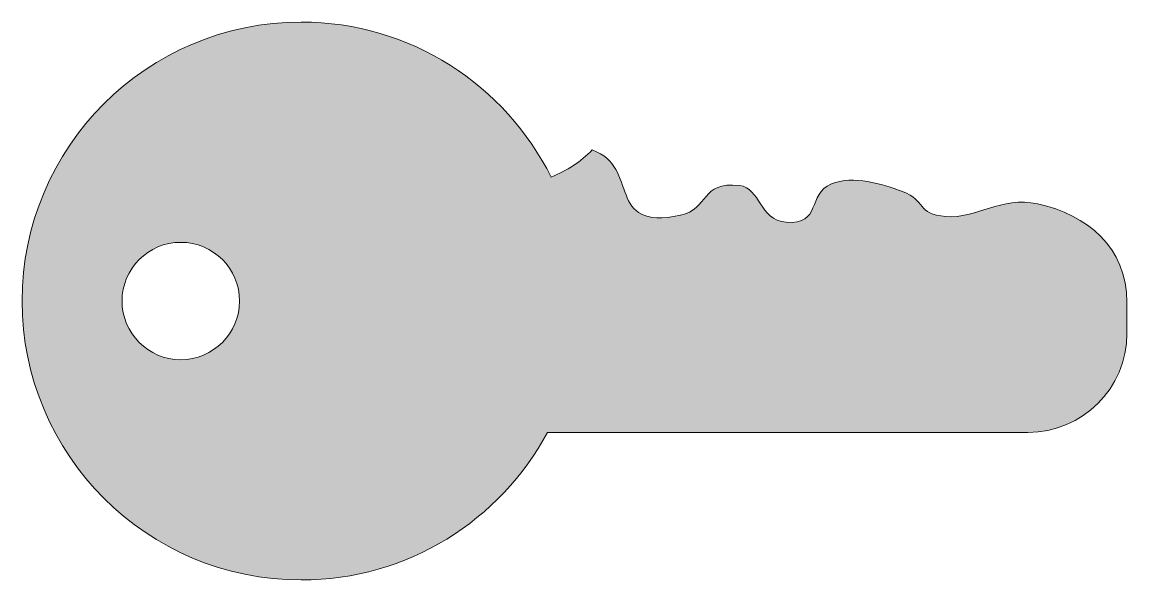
# Model space of a CAD drawing. Header units: inches. Extents: x 0 to 102, y 0 to 51.
import ezdxf

# ---------------------------------------------------------------- set-up
doc = ezdxf.new("R2010")
doc.units = ezdxf.units.IN
doc.header["$MEASUREMENT"] = 0
doc.layers.add('Layer 1', color=7, linetype='Continuous')

msp = doc.modelspace()

# ---------------------------------------------------------------- hatches: boundary and pattern name
at = {"layer": 'Layer 1', "true_color": 0xcce561}
h = msp.add_hatch(color=53, dxfattribs=at)
h.dxf.hatch_style = 2
edge = h.paths.add_edge_path()
edge.add_spline(control_points=[(25.67, 0), (35.47, 0), (43.99, 5.5), (48.31, 13.58), (48.31, 13.58), (92.5, 13.58), (92.5, 13.58), (97.53, 13.58), (101.6, 17.65), (101.6, 22.67), (101.6, 22.67), (101.6, 25.56), (101.6, 25.56), (101.6, 30.6), (97.94, 33.62), (93.39, 34.61), (90.03, 35.34), (87.74, 33.21), (84.96, 33.44), (82.17, 33.68), (83.21, 34.93), (80.96, 35.75), (79.04, 36.45), (76.47, 37.28), (74.42, 36.44), (72.18, 35.52), (73.54, 32.66), (70.26, 32.92), (67.76, 33.12), (67.92, 36.07), (65.96, 36.3), (62.38, 36.73), (63.17, 34.12), (60.54, 33.56), (53.53, 32.09), (56.92, 38.02), (52.42, 39.57), (51.4, 38.48), (50.1, 37.68), (48.65, 37.07), (44.44, 45.52), (35.75, 51.34), (25.67, 51.34), (11.49, 51.34), (0, 39.85), (0, 25.67), (0, 11.49), (11.49, 0), (25.67, 0)], knot_values=[0, 0, 0, 0, 1, 1, 1, 2, 2, 2, 3, 3, 3, 4, 4, 4, 5, 5, 5, 6, 6, 6, 7, 7, 7, 8, 8, 8, 9, 9, 9, 10, 10, 10, 11, 11, 11, 12, 12, 12, 13, 13, 13, 14, 14, 14, 15, 15, 15, 16, 16, 16, 16], degree=3, periodic=1)
edge = h.paths.add_edge_path()
edge.add_spline(control_points=[(14.59, 31.07), (17.58, 31.07), (20, 28.66), (20, 25.67), (20, 22.69), (17.58, 20.27), (14.59, 20.27), (11.61, 20.27), (9.19, 22.69), (9.19, 25.67), (9.19, 28.66), (11.61, 31.07), (14.59, 31.07)], knot_values=[0, 0, 0, 0, 1, 1, 1, 2, 2, 2, 3, 3, 3, 4, 4, 4, 4], degree=3, periodic=1)

# ---------------------------------------------------------------- linework, layer by layer
at = {"layer": 'Layer 1', "lineweight": 0}
for points, knots in [([(25.67, 0), (35.47, 0), (43.99, 5.5), (48.31, 13.58), (48.31, 13.58), (92.5, 13.58), (92.5, 13.58), (97.53, 13.58), (101.6, 17.65), (101.6, 22.67), (101.6, 22.67), (101.6, 25.56), (101.6, 25.56), (101.6, 30.6), (97.94, 33.62), (93.39, 34.61), (90.03, 35.34), (87.74, 33.21), (84.96, 33.44), (82.17, 33.68), (83.21, 34.93), (80.96, 35.75), (79.04, 36.45), (76.47, 37.28), (74.42, 36.44), (72.18, 35.52), (73.54, 32.66), (70.26, 32.92), (67.76, 33.12), (67.92, 36.07), (65.96, 36.3), (62.38, 36.73), (63.17, 34.12), (60.54, 33.56), (53.53, 32.09), (56.92, 38.02), (52.42, 39.57), (51.4, 38.48), (50.1, 37.68), (48.65, 37.07), (44.44, 45.52), (35.75, 51.34), (25.67, 51.34), (11.49, 51.34), (0, 39.85), (0, 25.67), (0, 11.49), (11.49, 0), (25.67, 0)], [0, 0, 0, 0, 1, 1, 1, 2, 2, 2, 3, 3, 3, 4, 4, 4, 5, 5, 5, 6, 6, 6, 7, 7, 7, 8, 8, 8, 9, 9, 9, 10, 10, 10, 11, 11, 11, 12, 12, 12, 13, 13, 13, 14, 14, 14, 15, 15, 15, 16, 16, 16, 16]), ([(14.59, 31.07), (17.58, 31.07), (20, 28.66), (20, 25.67), (20, 22.69), (17.58, 20.27), (14.59, 20.27), (11.61, 20.27), (9.19, 22.69), (9.19, 25.67), (9.19, 28.66), (11.61, 31.07), (14.59, 31.07)], [0, 0, 0, 0, 1, 1, 1, 2, 2, 2, 3, 3, 3, 4, 4, 4, 4])]:
    msp.add_open_spline(points, degree=3, knots=knots, dxfattribs=at)

doc.saveas('drawing.dxf')
